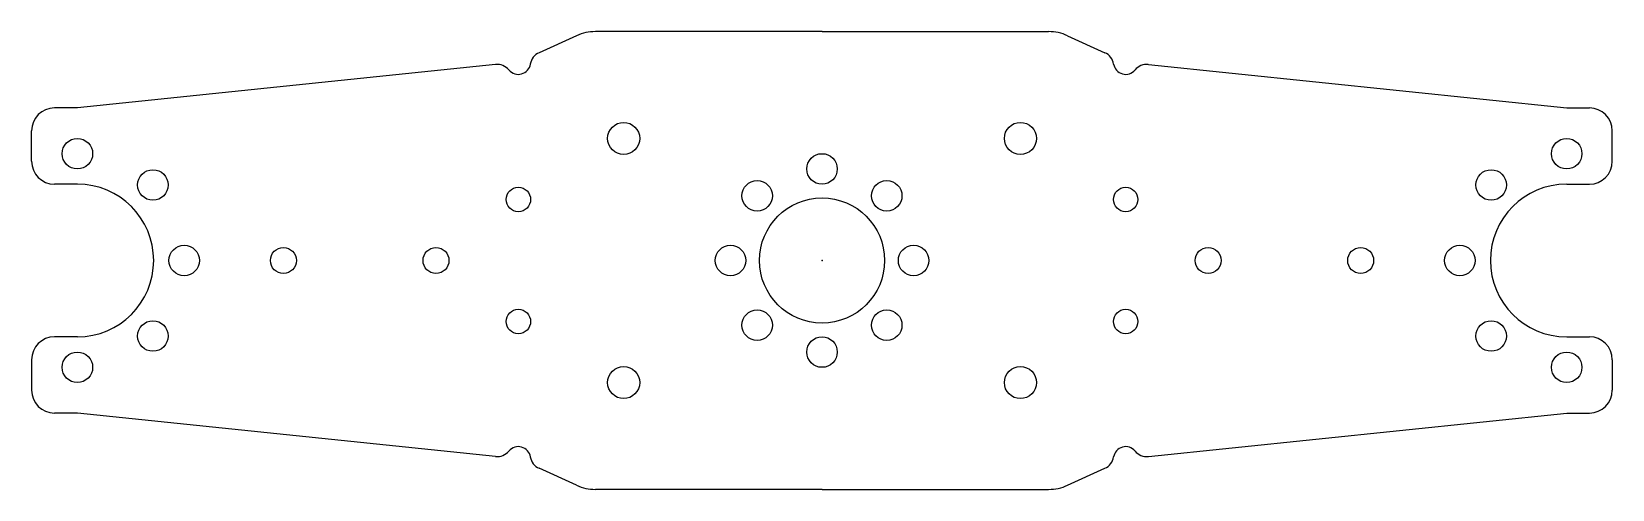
# Model space of a CAD drawing. Extents: x 0 to 104, y 0 to 30.
import ezdxf

# ---------------------------------------------------------------- set-up
doc = ezdxf.new("R2010")
doc.units = 0
doc.layers.add('Layer0', color=7, linetype='CONTINUOUS')

msp = doc.modelspace()

# ---------------------------------------------------------------- linework, layer by layer
at = {"layer": 'Layer0', "color": 8, "linetype": 'CONTINUOUS'}
for p, q in [((35.71, 29.73), (33.26, 28.62)), ((51.8, 30), (36.95, 30)), ((51.8, 30), (66.65, 30)), ((67.89, 29.73), (70.33, 28.62)), ((30.41, 27.85), (3, 25)), ((73.19, 27.85), (100.6, 25)), ((3, 25), (1.5, 25)), ((100.6, 25), (102.09, 25)), ((0, 21.5), (0, 23.5)), ((103.59, 21.5), (103.59, 23.5)), ((3, 20), (1.5, 20)), ((100.6, 20), (102.09, 20)), ((3, 10), (1.5, 10)), ((100.6, 10), (102.09, 10)), ((0, 8.5), (0, 6.5)), ((103.59, 8.5), (103.59, 6.5)), ((3, 5), (1.5, 5)), ((30.41, 2.15), (3, 5)), ((73.19, 2.15), (100.6, 5)), ((100.6, 5), (102.09, 5)), ((35.71, 0.27), (33.26, 1.38)), ((67.89, 0.27), (70.33, 1.38)), ((51.8, 0), (36.95, 0)), ((51.8, 0), (66.65, 0))]:
    msp.add_line(p, q, dxfattribs=at)
for centre, radius in [((38.8, 23), 1.05), ((64.8, 23), 1.05), ((3, 22), 1), ((100.6, 22), 1), ((51.8, 21), 1), ((7.95, 19.95), 1), ((95.65, 19.95), 1), ((31.9, 19), 0.8), ((47.55, 19.24), 1), ((56.04, 19.24), 1), ((71.7, 19), 0.8), ((51.8, 15), 4.1), ((10, 15), 1), ((16.5, 15), 0.85), ((26.5, 15), 0.85), ((45.8, 15), 1), ((57.8, 15), 1), ((77.1, 15), 0.85), ((87.1, 15), 0.85), ((93.6, 15), 1), ((31.9, 11), 0.8), ((47.55, 10.76), 1), ((56.04, 10.76), 1), ((71.7, 11), 0.8), ((7.95, 10.05), 1), ((95.65, 10.05), 1), ((51.8, 9), 1), ((3, 8), 1), ((100.6, 8), 1), ((38.8, 7), 1.05), ((64.8, 7), 1.05)]:
    msp.add_circle(centre, radius, dxfattribs=at)
for centre, radius, start, end in [((36.95, 27), 3, 90, 114.444), ((66.65, 27), 3, 65.556, 90), ((33.67, 27.71), 1, 114.444, 170.695), ((69.92, 27.71), 1, 9.305, 65.556), ((30.51, 26.85), 1, 39.6754, 95.9264), ((31.9, 28), 0.8, 219.6754, 350.695), ((71.7, 28), 0.8, 189.305, 320.3246), ((73.08, 26.85), 1, 84.0736, 140.3246), ((1.5, 23.5), 1.5, 90, 180), ((102.09, 23.5), 1.5, 0, 90), ((1.5, 21.5), 1.5, 180, 270), ((102.09, 21.5), 1.5, -90, 0), ((3, 15), 5, 0, 90), ((100.6, 15), 5, 90, 180), ((3, 15), 5, -90, 0), ((100.6, 15), 5, 180, 270), ((1.5, 8.5), 1.5, 90, 180), ((102.09, 8.5), 1.5, 0, 90), ((1.5, 6.5), 1.5, 180, 270), ((102.09, 6.5), 1.5, -90, 0), ((30.51, 3.15), 1, 264.0736, 320.3246), ((31.9, 2), 0.8, 9.305, 140.3246), ((33.67, 2.29), 1, 189.305, 245.556), ((69.92, 2.29), 1, 294.444, 350.695), ((71.7, 2), 0.8, 39.6754, 170.695), ((73.08, 3.15), 1, 219.6754, 275.9264), ((36.95, 3), 3, 245.556, 270), ((66.65, 3), 3, 270, 294.444)]:
    msp.add_arc(centre, radius, start, end, dxfattribs=at)
at = {"layer": 'Layer0', "color": 8}
msp.add_point((51.8, 15), dxfattribs=at)

doc.saveas('drawing.dxf')
